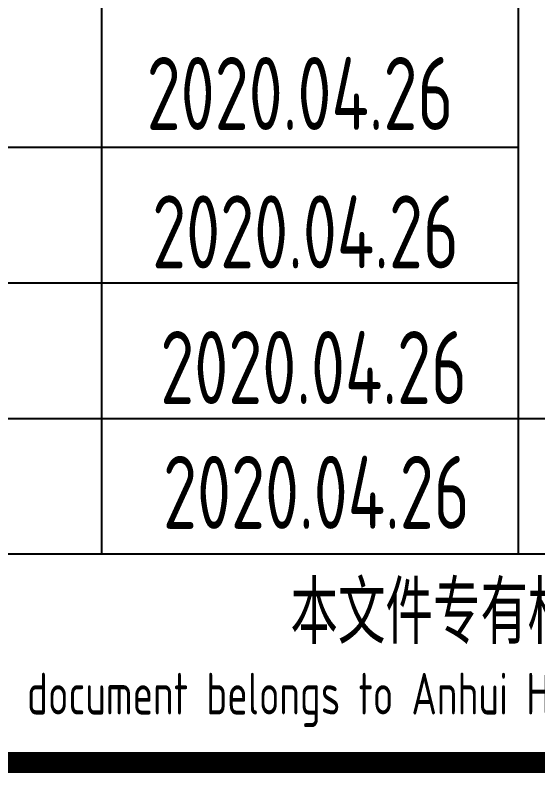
# Model space of a CAD drawing. Extents: x 5394041 to 5729212, y -433068 to -301615.
# Drawn here: x 5657371 to 5659879, y -420001 to -416367 of the extents above; entities that cross this region are included whole.
import ezdxf
from ezdxf.enums import TextEntityAlignment as Align

# ---------------------------------------------------------------- set-up
doc = ezdxf.new("R2010")
doc.units = 0
doc.header["$LTSCALE"] = 1000
doc.header["$MEASUREMENT"] = 0
doc.layers.get('0').update_dxf_attribs({"linetype": 'CONTINUOUS'})
doc.layers.add('PUB_TITLE', color=4, linetype='CONTINUOUS')
doc.styles.add('AHD', font='sceie.shx', dxfattribs={"width": 0.7, "bigfont": 'sceic.shx'})
doc.styles.add('sceie', font='sceie.shx', dxfattribs={"width": 0.7, "bigfont": 'sceic.shx'})

# ---------------------------------------------------------------- blocks, each defined once
blk = doc.blocks.new('签名')
at = {"style": 'sceie', "width": 0.8}
for p in [(5486670.1, -514111), (5486631, -514761.6), (5486657.1, -515425.2), (5486696.1, -516075.8), (5486709.1, -516674.4)]:
    blk.add_attdef('2020.4.26', text='', height=350, dxfattribs=at).set_placement(p, align=Align.MIDDLE)

msp = doc.modelspace()

# ---------------------------------------------------------------- linework, layer by layer
for p, q in [((5657787.1, -418950.6), (5657787.1, -415700.6)), ((5659787.1, -418950.6), (5659787.1, -415700.6)), ((5654287.1, -417000.6), (5659787.1, -417000.6)), ((5654287.1, -417650.6), (5659787.1, -417650.6)), ((5654287.1, -418300.6), (5672287.1, -418300.6)), ((5654287.1, -418950.6), (5672287.1, -418950.6)), ((5654287.1, -419950.6), (5672287.1, -419950.6))]:
    msp.add_line(p, q)
at = {"layer": 'PUB_TITLE', "color": 4, "const_width": 100}
msp.add_lwpolyline([(5591687.1, -419950.6), (5672287.1, -419950.6), (5672287.1, -362550.6), (5591687.1, -362550.6)], close=True, dxfattribs=at)

# ---------------------------------------------------------------- block references
at = {"color": 0}
ref = msp.add_blockref('签名', (172107.5, 98019.4), dxfattribs=at)
ref.add_attrib('2020.4.26', '2020.04.26', dxfattribs={"height": 350, "style": 'sceie', "width": 0.8}).set_placement((5658816.7, -418655), align=Align.MIDDLE)
ref.add_attrib('2020.4.26', '2020.04.26', dxfattribs={"height": 350, "style": 'sceie', "width": 0.8}).set_placement((5658803.6, -418056.4), align=Align.MIDDLE)
ref.add_attrib('2020.4.26', '2020.04.26', dxfattribs={"height": 350, "style": 'sceie', "width": 0.8}).set_placement((5658764.6, -417405.8), align=Align.MIDDLE)
ref.add_attrib('2020.4.26', '2020.04.26', dxfattribs={"height": 350, "style": 'sceie', "width": 0.8}).set_placement((5658738.5, -416742.2), align=Align.MIDDLE)

# ---------------------------------------------------------------- texts
at = {"style": 'AHD', "width": 0.8}
for s, height, p in [('本文件专有权属安徽华东化工医药工程有限责任公司所有,未经许可不得复制或转让给第三方', 300, (5663287.1, -419250.6)), ('本文件专有权属安徽华东化工医药工程有限责任公司所有,未经许可不得复制或转让给第三方', 300, (5663287.1, -419250.6)), ('The proprietary right of this document belongs to Anhui Huadong Chemical And Medical Engineering  Co.,Ltd.  and any replication or transfer to the 3rd. side is forbidden without its permission. ', 200, (5663287.1, -419650.6))]:
    msp.add_text(s, height=height, dxfattribs=at).set_placement(p, align=Align.MIDDLE)

doc.saveas('drawing.dxf')
